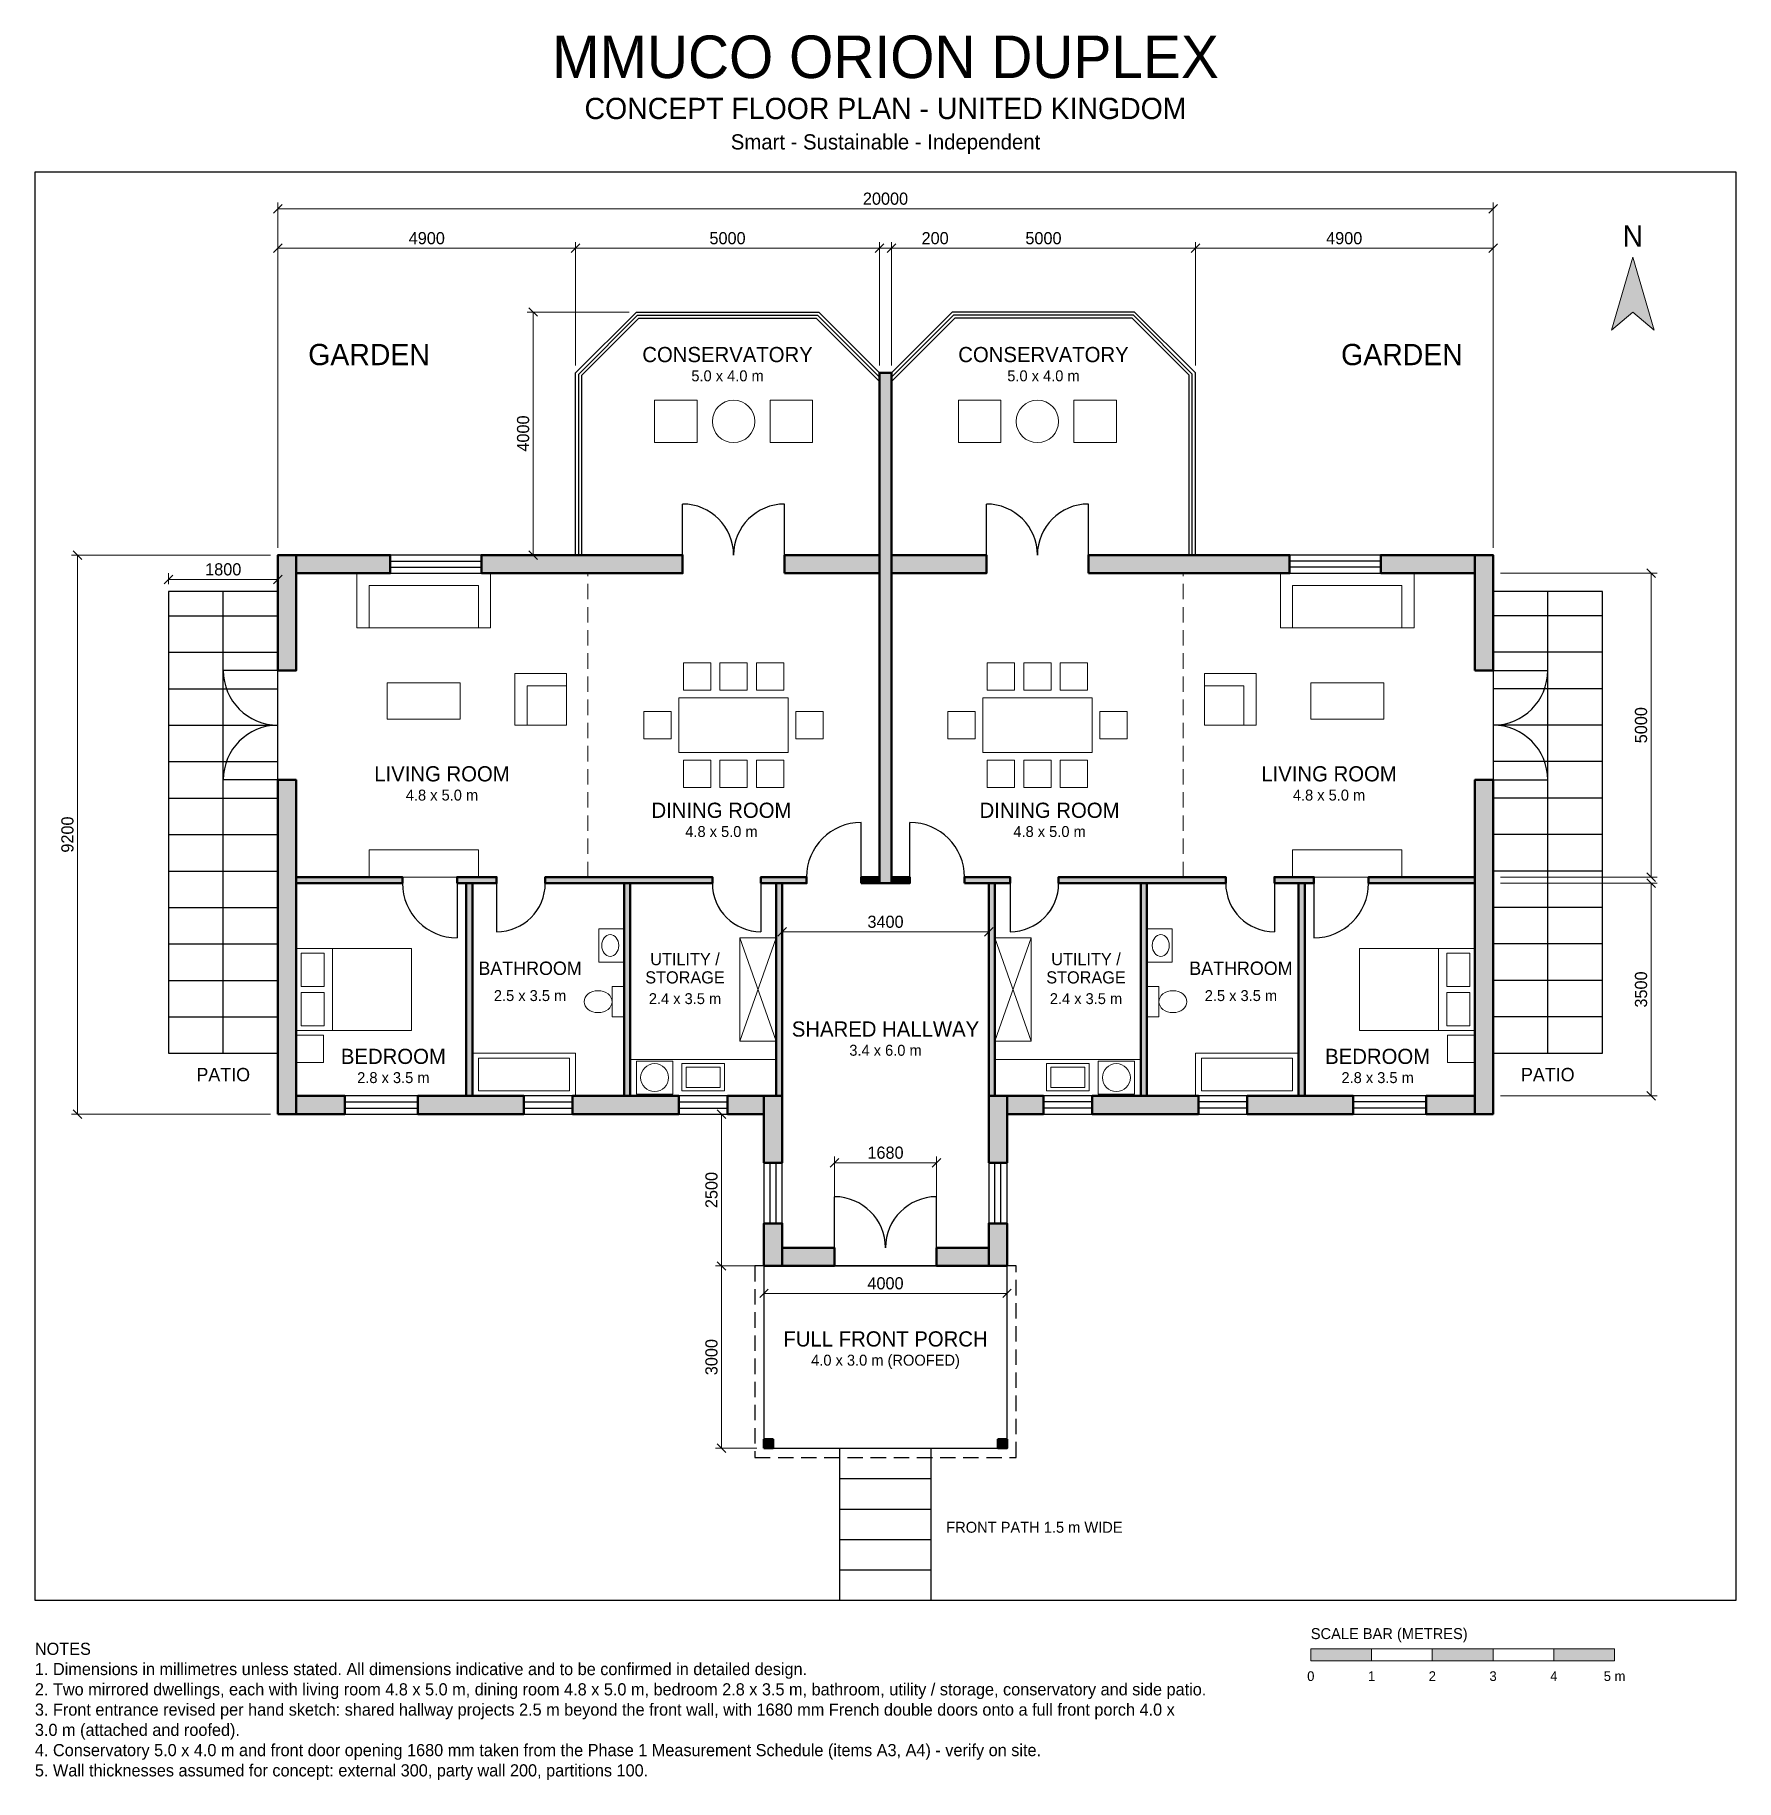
# Model space of a CAD drawing. Header units: millimetres. Extents: x -4000 to 24000, y -10961 to 17760.
import ezdxf
from ezdxf.enums import TextEntityAlignment as Align

# ---------------------------------------------------------------- set-up
doc = ezdxf.new("R2010")
doc.units = ezdxf.units.MM
doc.header["$LTSCALE"] = 20
doc.linetypes.add('DASHED', pattern=[19.05, 12.7, -6.35])
for name, color, linetype, lineweight in [('A-ANNO-DIMS', 1, 'Continuous', 18), ('A-ANNO-TEXT', 7, 'Continuous', 25), ('A-AREA', 8, 'DASHED', 18), ('A-DOOR', 4, 'Continuous', 25), ('A-EXT', 3, 'Continuous', 25), ('A-FURN', 8, 'Continuous', 18), ('A-GLAZ', 5, 'Continuous', 25), ('A-ROOF', 6, 'DASHED', 25), ('A-WALL', 7, 'Continuous', 50)]:
    doc.layers.add(name, color=color, linetype=linetype, lineweight=lineweight)
doc.dimstyles.new('ORION', dxfattribs={"dimscale": 80, "dimtxt": 2.5, "dimasz": 2.5, "dimexe": 1.25, "dimexo": 1.5, "dimgap": 0.8, "dimtad": 1, "dimdec": 0, "dimdsep": 46, "dimtxsty": 'Standard', "dimtsz": 1.25, "dimcen": 2.5, "dimadec": 0, "dimazin": 0, "dimtfac": 1, "dimtdec": 4, "dimtmove": 0, "dimatfit": 3, "dimfxl": 1, "dimtzin": 0, "dimarcsym": 0})

# ---------------------------------------------------------------- blocks, each defined once
blk = doc.blocks.new('*D1')
at = {"layer": 'A-ANNO-DIMS', "color": 0}
for p, q in [((-71, 14829), (71, 14971)), ((0, 9320), (0, 15000)), ((19929, 14829), (20071, 14971)), ((20000, 9320), (20000, 15000)), ((0, 14900), (20000, 14900))]:
    blk.add_line(p, q, dxfattribs=at)
at = {"layer": 'A-ANNO-DIMS', "color": 0, "insert": (10000, 15064), "char_height": 200, "attachment_point": 5}
blk.add_mtext('20000', dxfattribs=at)
blk = doc.blocks.new('*D2')
at = {"layer": 'A-ANNO-DIMS', "color": 0}
for p, q in [((-71, 14179), (71, 14321)), ((0, 9320), (0, 14350)), ((0, 14250), (4900, 14250)), ((4829, 14179), (4971, 14321)), ((4900, 12320), (4900, 14350))]:
    blk.add_line(p, q, dxfattribs=at)
at = {"layer": 'A-ANNO-DIMS', "color": 0, "insert": (2450, 14414), "char_height": 200, "attachment_point": 5}
blk.add_mtext('4900', dxfattribs=at)
blk = doc.blocks.new('*D3')
at = {"layer": 'A-ANNO-DIMS', "color": 0}
for p, q in [((4829, 14179), (4971, 14321)), ((4900, 12320), (4900, 14350)), ((4900, 14250), (9900, 14250)), ((9829, 14179), (9971, 14321)), ((9900, 12320), (9900, 14350))]:
    blk.add_line(p, q, dxfattribs=at)
at = {"layer": 'A-ANNO-DIMS', "color": 0, "insert": (7400, 14414), "char_height": 200, "attachment_point": 5}
blk.add_mtext('5000', dxfattribs=at)
blk = doc.blocks.new('*D4')
at = {"layer": 'A-ANNO-DIMS', "color": 0}
for p, q in [((9829, 14179), (9971, 14321)), ((9900, 12320), (9900, 14350)), ((9900, 14250), (10100, 14250)), ((10029, 14179), (10171, 14321)), ((10100, 12320), (10100, 14350)), ((10100, 14250), (10500, 14250))]:
    blk.add_line(p, q, dxfattribs=at)
at = {"layer": 'A-ANNO-DIMS', "color": 0, "insert": (10817, 14414), "char_height": 200, "attachment_point": 5}
blk.add_mtext('200', dxfattribs=at)
blk = doc.blocks.new('*D5')
at = {"layer": 'A-ANNO-DIMS', "color": 0}
for p, q in [((10029, 14179), (10171, 14321)), ((10100, 12320), (10100, 14350)), ((10100, 14250), (15100, 14250)), ((15029, 14179), (15171, 14321)), ((15100, 12320), (15100, 14350))]:
    blk.add_line(p, q, dxfattribs=at)
at = {"layer": 'A-ANNO-DIMS', "color": 0, "insert": (12600, 14414), "char_height": 200, "attachment_point": 5}
blk.add_mtext('5000', dxfattribs=at)
blk = doc.blocks.new('*D6')
at = {"layer": 'A-ANNO-DIMS', "color": 0}
for p, q in [((15029, 14179), (15171, 14321)), ((15100, 12320), (15100, 14350)), ((15100, 14250), (20000, 14250)), ((19929, 14179), (20071, 14321)), ((20000, 9320), (20000, 14350))]:
    blk.add_line(p, q, dxfattribs=at)
at = {"layer": 'A-ANNO-DIMS', "color": 0, "insert": (17550, 14414), "char_height": 200, "attachment_point": 5}
blk.add_mtext('4900', dxfattribs=at)
blk = doc.blocks.new('*D7')
at = {"layer": 'A-ANNO-DIMS', "color": 0}
for p, q in [((-120, 9200), (-3400, 9200)), ((-3229, 9129), (-3371, 9271)), ((-3300, 0), (-3300, 9200)), ((-120, 0), (-3400, 0)), ((-3229, -71), (-3371, 71))]:
    blk.add_line(p, q, dxfattribs=at)
at = {"layer": 'A-ANNO-DIMS', "color": 0, "insert": (-3464, 4600), "char_height": 200, "attachment_point": 5, "rotation": 90}
blk.add_mtext('9200', dxfattribs=at)
blk = doc.blocks.new('*D8')
at = {"layer": 'A-ANNO-DIMS', "color": 0}
for p, q in [((4271, 13129), (4129, 13271)), ((5780, 13200), (4100, 13200)), ((4200, 9200), (4200, 13200)), ((4780, 9200), (4100, 9200)), ((4271, 9129), (4129, 9271))]:
    blk.add_line(p, q, dxfattribs=at)
at = {"layer": 'A-ANNO-DIMS', "color": 0, "insert": (4036, 11200), "char_height": 200, "attachment_point": 5, "rotation": 90}
blk.add_mtext('4000', dxfattribs=at)
blk = doc.blocks.new('*D9')
at = {"layer": 'A-ANNO-DIMS', "color": 0}
for p, q in [((7880, 0), (7200, 0)), ((7371, -71), (7229, 71)), ((7300, 0), (7300, -2500)), ((7880, -2500), (7200, -2500)), ((7371, -2571), (7229, -2429))]:
    blk.add_line(p, q, dxfattribs=at)
at = {"layer": 'A-ANNO-DIMS', "color": 0, "insert": (7136, -1250), "char_height": 200, "attachment_point": 5, "rotation": 90}
blk.add_mtext('2500', dxfattribs=at)
blk = doc.blocks.new('*D10')
at = {"layer": 'A-ANNO-DIMS', "color": 0}
for p, q in [((7880, -2500), (7200, -2500)), ((7371, -2571), (7229, -2429)), ((7300, -2500), (7300, -5500)), ((7371, -5571), (7229, -5429)), ((7880, -5500), (7200, -5500))]:
    blk.add_line(p, q, dxfattribs=at)
at = {"layer": 'A-ANNO-DIMS', "color": 0, "insert": (7136, -4000), "char_height": 200, "attachment_point": 5, "rotation": 90}
blk.add_mtext('3000', dxfattribs=at)
blk = doc.blocks.new('*D11')
at = {"layer": 'A-ANNO-DIMS', "color": 0}
for p, q in [((8000, -2620), (8000, -3050)), ((12000, -2620), (12000, -3050)), ((7929, -3021), (8071, -2879)), ((8000, -2950), (12000, -2950)), ((11929, -3021), (12071, -2879))]:
    blk.add_line(p, q, dxfattribs=at)
at = {"layer": 'A-ANNO-DIMS', "color": 0, "insert": (10000, -2786), "char_height": 200, "attachment_point": 5}
blk.add_mtext('4000', dxfattribs=at)
blk = doc.blocks.new('*D12')
at = {"layer": 'A-ANNO-DIMS', "color": 0}
for p, q in [((9089, -871), (9231, -729)), ((9160, -2080), (9160, -700)), ((9160, -800), (10840, -800)), ((10769, -871), (10911, -729)), ((10840, -2080), (10840, -700))]:
    blk.add_line(p, q, dxfattribs=at)
at = {"layer": 'A-ANNO-DIMS', "color": 0, "insert": (10000, -636), "char_height": 200, "attachment_point": 5}
blk.add_mtext('1680', dxfattribs=at)
blk = doc.blocks.new('*D13')
at = {"layer": 'A-ANNO-DIMS', "color": 0}
for p, q in [((8229, 2929), (8371, 3071)), ((8300, 3000), (11700, 3000)), ((11629, 2929), (11771, 3071))]:
    blk.add_line(p, q, dxfattribs=at)
at = {"layer": 'A-ANNO-DIMS', "color": 0, "insert": (10000, 3164), "char_height": 200, "attachment_point": 5}
blk.add_mtext('3400', dxfattribs=at)
blk = doc.blocks.new('*D14')
at = {"layer": 'A-ANNO-DIMS', "color": 0}
for p, q in [((20120, 3800), (22700, 3800)), ((22671, 3729), (22529, 3871)), ((22600, 300), (22600, 3800)), ((20120, 300), (22700, 300)), ((22671, 229), (22529, 371))]:
    blk.add_line(p, q, dxfattribs=at)
at = {"layer": 'A-ANNO-DIMS', "color": 0, "insert": (22436, 2050), "char_height": 200, "attachment_point": 5, "rotation": 90}
blk.add_mtext('3500', dxfattribs=at)
blk = doc.blocks.new('*D15')
at = {"layer": 'A-ANNO-DIMS', "color": 0}
for p, q in [((22671, 8829), (22529, 8971)), ((20120, 8900), (22700, 8900)), ((22600, 3900), (22600, 8900)), ((20120, 3900), (22700, 3900)), ((22671, 3829), (22529, 3971))]:
    blk.add_line(p, q, dxfattribs=at)
at = {"layer": 'A-ANNO-DIMS', "color": 0, "insert": (22436, 6400), "char_height": 200, "attachment_point": 5, "rotation": 90}
blk.add_mtext('5000', dxfattribs=at)
blk = doc.blocks.new('*D16')
at = {"layer": 'A-ANNO-DIMS', "color": 0}
for p, q in [((-1871, 8729), (-1729, 8871)), ((-1800, 8720), (-1800, 8900)), ((-1800, 8800), (0, 8800)), ((-71, 8729), (71, 8871)), ((0, 8720), (0, 8900))]:
    blk.add_line(p, q, dxfattribs=at)
at = {"layer": 'A-ANNO-DIMS', "color": 0, "insert": (-900, 8964), "char_height": 200, "attachment_point": 5}
blk.add_mtext('1800', dxfattribs=at)

msp = doc.modelspace()

# ---------------------------------------------------------------- hatches: boundary and pattern name
at = {"layer": 'A-ANNO-DIMS'}
for points in [[(22300, 14100), (21950, 12900), (22300, 13200), (22650, 12900)], [(17000, -9000), (18000, -9000), (18000, -8800), (17000, -8800)], [(19000, -9000), (20000, -9000), (20000, -8800), (19000, -8800)], [(21000, -9000), (22000, -9000), (22000, -8800), (21000, -8800)]]:
    msp.add_hatch(color=256, dxfattribs=at).paths.add_polyline_path(points)
at = {"layer": 'A-WALL'}
for points in [[(9900, 3800), (10100, 3800), (10100, 12200), (9900, 12200)], [(0, 7300), (300, 7300), (300, 9200), (0, 9200)], [(300, 8900), (1850, 8900), (1850, 9200), (300, 9200)], [(3350, 8900), (6660, 8900), (6660, 9200), (3350, 9200)], [(8340, 8900), (9900, 8900), (9900, 9200), (8340, 9200)], [(10100, 8900), (11660, 8900), (11660, 9200), (10100, 9200)], [(13340, 8900), (16650, 8900), (16650, 9200), (13340, 9200)], [(18150, 8900), (19700, 8900), (19700, 9200), (18150, 9200)], [(19700, 7300), (20000, 7300), (20000, 9200), (19700, 9200)], [(0, 0), (300, 0), (300, 5500), (0, 5500)], [(19700, 0), (20000, 0), (20000, 5500), (19700, 5500)], [(300, 3800), (2050, 3800), (2050, 3900), (300, 3900)], [(2950, 3800), (3600, 3800), (3600, 3900), (2950, 3900)], [(3100, 300), (3200, 300), (3200, 3800), (3100, 3800)], [(4400, 3800), (7150, 3800), (7150, 3900), (4400, 3900)], [(5700, 300), (5800, 300), (5800, 3800), (5700, 3800)], [(7950, 3800), (8700, 3800), (8700, 3900), (7950, 3900)], [(8200, 300), (8300, 300), (8300, 3800), (8200, 3800)], [(9600, 3800), (9900, 3800), (9900, 3900), (9600, 3900)], [(10100, 3800), (10400, 3800), (10400, 3900), (10100, 3900)], [(11300, 3800), (12050, 3800), (12050, 3900), (11300, 3900)], [(11700, 300), (11800, 300), (11800, 3800), (11700, 3800)], [(12850, 3800), (15600, 3800), (15600, 3900), (12850, 3900)], [(14200, 300), (14300, 300), (14300, 3800), (14200, 3800)], [(16400, 3800), (17050, 3800), (17050, 3900), (16400, 3900)], [(16800, 300), (16900, 300), (16900, 3800), (16800, 3800)], [(17950, 3800), (19700, 3800), (19700, 3900), (17950, 3900)], [(300, 0), (1100, 0), (1100, 300), (300, 300)], [(2300, 0), (4050, 0), (4050, 300), (2300, 300)], [(4850, 0), (6600, 0), (6600, 300), (4850, 300)], [(7400, 0), (8000, 0), (8000, 300), (7400, 300)], [(8000, -800), (8300, -800), (8300, 300), (8000, 300)], [(11700, -800), (12000, -800), (12000, 300), (11700, 300)], [(12000, 0), (12600, 0), (12600, 300), (12000, 300)], [(13400, 0), (15150, 0), (15150, 300), (13400, 300)], [(15950, 0), (17700, 0), (17700, 300), (15950, 300)], [(18900, 0), (19700, 0), (19700, 300), (18900, 300)], [(8000, -2500), (8300, -2500), (8300, -1800), (8000, -1800)], [(11700, -2500), (12000, -2500), (12000, -1800), (11700, -1800)], [(8300, -2500), (9160, -2500), (9160, -2200), (8300, -2200)], [(10840, -2500), (11700, -2500), (11700, -2200), (10840, -2200)], [(8000, -5500), (8150, -5500), (8150, -5350), (8000, -5350)], [(11850, -5500), (12000, -5500), (12000, -5350), (11850, -5350)]]:
    msp.add_hatch(color=256, dxfattribs=at).paths.add_polyline_path(points)

# ---------------------------------------------------------------- linework, layer by layer
at = {"layer": 'A-ANNO-DIMS'}
for points in [[(22300, 14100), (21950, 12900), (22300, 13200), (22650, 12900)], [(17000, -9000), (18000, -9000), (18000, -8800), (17000, -8800)], [(18000, -9000), (19000, -9000), (19000, -8800), (18000, -8800)], [(19000, -9000), (20000, -9000), (20000, -8800), (19000, -8800)], [(20000, -9000), (21000, -9000), (21000, -8800), (20000, -8800)], [(21000, -9000), (22000, -9000), (22000, -8800), (21000, -8800)]]:
    msp.add_lwpolyline(points, close=True, dxfattribs=at)
at = {"layer": 'A-AREA'}
for p, q in [((5100, 3900), (5100, 8900)), ((14900, 3900), (14900, 8900))]:
    msp.add_line(p, q, dxfattribs=at)
at = {"layer": 'A-DOOR'}
for p, q in [((6660, 9200), (6660, 10040)), ((8340, 9200), (8340, 10040)), ((11660, 9200), (11660, 10040)), ((13340, 9200), (13340, 10040)), ((0, 7300), (-900, 7300)), ((20000, 7300), (20900, 7300)), ((0, 5500), (-900, 5500)), ((20000, 5500), (20900, 5500)), ((9600, 3900), (9600, 4800)), ((10400, 3900), (10400, 4800)), ((2950, 3800), (2950, 2900)), ((3600, 3800), (3600, 3000)), ((7950, 3800), (7950, 3000)), ((12050, 3800), (12050, 3000)), ((16400, 3800), (16400, 3000)), ((17050, 3800), (17050, 2900)), ((9160, -2200), (9160, -1360)), ((10840, -2200), (10840, -1360)), ((9160, -2500), (10840, -2500))]:
    msp.add_line(p, q, dxfattribs=at)
for centre, radius, start, end in [((6660, 9200), 840, 0, 90), ((8340, 9200), 840, 90, 180), ((11660, 9200), 840, 0, 90), ((13340, 9200), 840, 90, 180), ((0, 7300), 900, 180, 270), ((20000, 7300), 900, 270, 0), ((0, 5500), 900, 90, 180), ((20000, 5500), 900, 0, 90), ((9600, 3900), 900, 90, 180), ((10400, 3900), 900, 0, 90), ((2950, 3800), 900, 180, 270), ((3600, 3800), 800, 270, 0), ((7950, 3800), 800, 180, 270), ((12050, 3800), 800, 270, 0), ((16400, 3800), 800, 180, 270), ((17050, 3800), 900, 270, 0), ((9160, -2200), 840, 0, 90), ((10840, -2200), 840, 90, 180)]:
    msp.add_arc(centre, radius, start, end, dxfattribs=at)
at = {"layer": 'A-EXT'}
for p, q in [((-900, 1000), (-900, 8600)), ((20900, 1000), (20900, 8600)), ((-1800, 8200), (0, 8200)), ((21800, 8200), (20000, 8200)), ((-1800, 7600), (0, 7600)), ((21800, 7600), (20000, 7600)), ((-1800, 7000), (0, 7000)), ((21800, 7000), (20000, 7000)), ((-1800, 6400), (0, 6400)), ((21800, 6400), (20000, 6400)), ((-1800, 5800), (0, 5800)), ((21800, 5800), (20000, 5800)), ((-1800, 5200), (0, 5200)), ((21800, 5200), (20000, 5200)), ((-1800, 4600), (0, 4600)), ((21800, 4600), (20000, 4600)), ((-1800, 4000), (0, 4000)), ((21800, 4000), (20000, 4000)), ((-1800, 3400), (0, 3400)), ((21800, 3400), (20000, 3400)), ((-1800, 2800), (0, 2800)), ((21800, 2800), (20000, 2800)), ((-1800, 2200), (0, 2200)), ((21800, 2200), (20000, 2200)), ((-1800, 1600), (0, 1600)), ((21800, 1600), (20000, 1600)), ((9250, -8000), (9250, -5500)), ((10750, -8000), (10750, -5500)), ((9250, -6000), (10750, -6000)), ((9250, -6500), (10750, -6500)), ((9250, -7000), (10750, -7000)), ((9250, -7500), (10750, -7500))]:
    msp.add_line(p, q, dxfattribs=at)
for points in [[(-4000, -8000), (24000, -8000), (24000, 15500), (-4000, 15500)], [(-1800, 1000), (0, 1000), (0, 8600), (-1800, 8600)], [(20000, 1000), (21800, 1000), (21800, 8600), (20000, 8600)], [(8000, -5500), (12000, -5500), (12000, -2500), (8000, -2500)]]:
    msp.add_lwpolyline(points, close=True, dxfattribs=at)
at = {"layer": 'A-FURN'}
for p, q in [((7600, 1200), (8200, 2900)), ((7600, 2900), (8200, 1200)), ((12400, 1200), (11800, 2900)), ((12400, 2900), (11800, 1200)), ((900, 1375), (900, 2725)), ((19100, 1375), (19100, 2725))]:
    msp.add_line(p, q, dxfattribs=at)
for points in [[(6200, 11050), (6900, 11050), (6900, 11750), (6200, 11750)], [(8100, 11050), (8800, 11050), (8800, 11750), (8100, 11750)], [(11200, 11050), (11900, 11050), (11900, 11750), (11200, 11750)], [(13100, 11050), (13800, 11050), (13800, 11750), (13100, 11750)], [(1300, 8000), (3500, 8000), (3500, 8900), (1300, 8900)], [(1500, 8000), (3300, 8000), (3300, 8700), (1500, 8700)], [(16500, 8000), (18700, 8000), (18700, 8900), (16500, 8900)], [(16700, 8000), (18500, 8000), (18500, 8700), (16700, 8700)], [(3900, 6400), (4750, 6400), (4750, 7250), (3900, 7250)], [(6675, 6975), (7125, 6975), (7125, 7425), (6675, 7425)], [(7275, 6975), (7725, 6975), (7725, 7425), (7275, 7425)], [(7875, 6975), (8325, 6975), (8325, 7425), (7875, 7425)], [(11675, 6975), (12125, 6975), (12125, 7425), (11675, 7425)], [(12275, 6975), (12725, 6975), (12725, 7425), (12275, 7425)], [(12875, 6975), (13325, 6975), (13325, 7425), (12875, 7425)], [(15250, 6400), (16100, 6400), (16100, 7250), (15250, 7250)], [(1800, 6500), (3000, 6500), (3000, 7100), (1800, 7100)], [(4100, 6400), (4750, 6400), (4750, 7050), (4100, 7050)], [(15250, 6400), (15900, 6400), (15900, 7050), (15250, 7050)], [(17000, 6500), (18200, 6500), (18200, 7100), (17000, 7100)], [(6025, 6175), (6475, 6175), (6475, 6625), (6025, 6625)], [(6600, 5950), (8400, 5950), (8400, 6850), (6600, 6850)], [(8525, 6175), (8975, 6175), (8975, 6625), (8525, 6625)], [(11025, 6175), (11475, 6175), (11475, 6625), (11025, 6625)], [(11600, 5950), (13400, 5950), (13400, 6850), (11600, 6850)], [(13525, 6175), (13975, 6175), (13975, 6625), (13525, 6625)], [(6675, 5375), (7125, 5375), (7125, 5825), (6675, 5825)], [(7275, 5375), (7725, 5375), (7725, 5825), (7275, 5825)], [(7875, 5375), (8325, 5375), (8325, 5825), (7875, 5825)], [(11675, 5375), (12125, 5375), (12125, 5825), (11675, 5825)], [(12275, 5375), (12725, 5375), (12725, 5825), (12275, 5825)], [(12875, 5375), (13325, 5375), (13325, 5825), (12875, 5825)], [(1500, 3900), (3300, 3900), (3300, 4350), (1500, 4350)], [(16700, 3900), (18500, 3900), (18500, 4350), (16700, 4350)], [(5280, 2500), (5700, 2500), (5700, 3050), (5280, 3050)], [(7600, 1200), (8200, 1200), (8200, 2900), (7600, 2900)], [(11800, 1200), (12400, 1200), (12400, 2900), (11800, 2900)], [(14300, 2500), (14720, 2500), (14720, 3050), (14300, 3050)], [(300, 1375), (2200, 1375), (2200, 2725), (300, 2725)], [(380, 2100), (760, 2100), (760, 2650), (380, 2650)], [(17800, 1375), (19700, 1375), (19700, 2725), (17800, 2725)], [(19240, 2100), (19620, 2100), (19620, 2650), (19240, 2650)], [(5500, 1600), (5700, 1600), (5700, 2100), (5500, 2100)], [(14300, 1600), (14500, 1600), (14500, 2100), (14300, 2100)], [(380, 1450), (760, 1450), (760, 2000), (380, 2000)], [(19240, 1450), (19620, 1450), (19620, 2000), (19240, 2000)], [(300, 850), (750, 850), (750, 1300), (300, 1300)], [(19250, 850), (19700, 850), (19700, 1300), (19250, 1300)], [(3200, 300), (4900, 300), (4900, 1000), (3200, 1000)], [(3300, 380), (4800, 380), (4800, 920), (3300, 920)], [(5800, 300), (8200, 300), (8200, 900), (5800, 900)], [(5900, 330), (6500, 330), (6500, 870), (5900, 870)], [(11800, 300), (14200, 300), (14200, 900), (11800, 900)], [(13500, 330), (14100, 330), (14100, 870), (13500, 870)], [(15100, 300), (16800, 300), (16800, 1000), (15100, 1000)], [(15200, 380), (16700, 380), (16700, 920), (15200, 920)], [(6650, 380), (7350, 380), (7350, 830), (6650, 830)], [(6720, 440), (7280, 440), (7280, 770), (6720, 770)], [(12650, 380), (13350, 380), (13350, 830), (12650, 830)], [(12720, 440), (13280, 440), (13280, 770), (12720, 770)]]:
    msp.add_lwpolyline(points, close=True, dxfattribs=at)
for centre, radius in [((7500, 11400), 350), ((12500, 11400), 350), ((6200, 600), 230), ((13800, 600), 230)]:
    msp.add_circle(centre, radius, dxfattribs=at)
for centre, major_axis, ratio in [((5470, 2775), (0, 180), 0.7777778), ((14530, 2775), (0, 180), 0.7777778), ((5270, 1850), (-230, 0), 0.7826087), ((14730, 1850), (230, 0), 0.7826087)]:
    msp.add_ellipse(centre, major_axis=major_axis, ratio=ratio, dxfattribs=at)
at = {"layer": 'A-GLAZ'}
for p, q in [((4900, 9200), (5000, 9200)), ((15100, 9200), (15000, 9200)), ((1850, 9100), (3350, 9100)), ((1850, 9000), (3350, 9000)), ((18150, 9100), (16650, 9100)), ((18150, 9000), (16650, 9000)), ((1100, 200), (2300, 200)), ((1100, 100), (2300, 100)), ((4050, 200), (4850, 200)), ((4050, 100), (4850, 100)), ((6600, 200), (7400, 200)), ((6600, 100), (7400, 100)), ((13400, 200), (12600, 200)), ((13400, 100), (12600, 100)), ((15950, 200), (15150, 200)), ((15950, 100), (15150, 100)), ((18900, 200), (17700, 200)), ((18900, 100), (17700, 100)), ((8100, -1800), (8100, -800)), ((8200, -1800), (8200, -800)), ((11800, -1800), (11800, -800)), ((11900, -1800), (11900, -800))]:
    msp.add_line(p, q, dxfattribs=at)
for points in [[(4900, 9200), (4900, 12200), (5900, 13200), (8900, 13200), (9900, 12200)], [(4950, 9200), (4950, 12179.3), (5920.7, 13150), (8879.3, 13150), (9900, 12129.3)], [(5000, 9200), (5000, 12158.6), (5941.4, 13100), (8858.6, 13100), (9900, 12058.6)], [(15100, 9200), (15100, 12200), (14100, 13200), (11100, 13200), (10100, 12200)], [(15050, 9200), (15050, 12179.3), (14079.3, 13150), (11120.7, 13150), (10100, 12129.3)], [(15000, 9200), (15000, 12158.6), (14058.6, 13100), (11141.4, 13100), (10100, 12058.6)]]:
    msp.add_lwpolyline(points, dxfattribs=at)
for points in [[(1850, 8900), (3350, 8900), (3350, 9200), (1850, 9200)], [(16650, 8900), (18150, 8900), (18150, 9200), (16650, 9200)], [(1100, 0), (2300, 0), (2300, 300), (1100, 300)], [(4050, 0), (4850, 0), (4850, 300), (4050, 300)], [(6600, 0), (7400, 0), (7400, 300), (6600, 300)], [(12600, 0), (13400, 0), (13400, 300), (12600, 300)], [(15150, 0), (15950, 0), (15950, 300), (15150, 300)], [(17700, 0), (18900, 0), (18900, 300), (17700, 300)], [(8000, -1800), (8300, -1800), (8300, -800), (8000, -800)], [(11700, -1800), (12000, -1800), (12000, -800), (11700, -800)]]:
    msp.add_lwpolyline(points, close=True, dxfattribs=at)
at = {"layer": 'A-ROOF'}
msp.add_lwpolyline([(8000, -2500), (7850, -2500), (7850, -5650), (12150, -5650), (12150, -2500), (12000, -2500)], dxfattribs=at)
at = {"layer": 'A-WALL'}
for points in [[(9900, 3800), (10100, 3800), (10100, 12200), (9900, 12200)], [(0, 7300), (300, 7300), (300, 9200), (0, 9200)], [(300, 8900), (1850, 8900), (1850, 9200), (300, 9200)], [(3350, 8900), (6660, 8900), (6660, 9200), (3350, 9200)], [(8340, 8900), (9900, 8900), (9900, 9200), (8340, 9200)], [(10100, 8900), (11660, 8900), (11660, 9200), (10100, 9200)], [(13340, 8900), (16650, 8900), (16650, 9200), (13340, 9200)], [(18150, 8900), (19700, 8900), (19700, 9200), (18150, 9200)], [(19700, 7300), (20000, 7300), (20000, 9200), (19700, 9200)], [(0, 0), (300, 0), (300, 5500), (0, 5500)], [(19700, 0), (20000, 0), (20000, 5500), (19700, 5500)], [(300, 3800), (2050, 3800), (2050, 3900), (300, 3900)], [(2950, 3800), (3600, 3800), (3600, 3900), (2950, 3900)], [(3100, 300), (3200, 300), (3200, 3800), (3100, 3800)], [(4400, 3800), (7150, 3800), (7150, 3900), (4400, 3900)], [(5700, 300), (5800, 300), (5800, 3800), (5700, 3800)], [(7950, 3800), (8700, 3800), (8700, 3900), (7950, 3900)], [(8200, 300), (8300, 300), (8300, 3800), (8200, 3800)], [(9600, 3800), (9900, 3800), (9900, 3900), (9600, 3900)], [(10100, 3800), (10400, 3800), (10400, 3900), (10100, 3900)], [(11300, 3800), (12050, 3800), (12050, 3900), (11300, 3900)], [(11700, 300), (11800, 300), (11800, 3800), (11700, 3800)], [(12850, 3800), (15600, 3800), (15600, 3900), (12850, 3900)], [(14200, 300), (14300, 300), (14300, 3800), (14200, 3800)], [(16400, 3800), (17050, 3800), (17050, 3900), (16400, 3900)], [(16800, 300), (16900, 300), (16900, 3800), (16800, 3800)], [(17950, 3800), (19700, 3800), (19700, 3900), (17950, 3900)], [(300, 0), (1100, 0), (1100, 300), (300, 300)], [(2300, 0), (4050, 0), (4050, 300), (2300, 300)], [(4850, 0), (6600, 0), (6600, 300), (4850, 300)], [(7400, 0), (8000, 0), (8000, 300), (7400, 300)], [(8000, -800), (8300, -800), (8300, 300), (8000, 300)], [(11700, -800), (12000, -800), (12000, 300), (11700, 300)], [(12000, 0), (12600, 0), (12600, 300), (12000, 300)], [(13400, 0), (15150, 0), (15150, 300), (13400, 300)], [(15950, 0), (17700, 0), (17700, 300), (15950, 300)], [(18900, 0), (19700, 0), (19700, 300), (18900, 300)], [(8000, -2500), (8300, -2500), (8300, -1800), (8000, -1800)], [(11700, -2500), (12000, -2500), (12000, -1800), (11700, -1800)], [(8300, -2500), (9160, -2500), (9160, -2200), (8300, -2200)], [(10840, -2500), (11700, -2500), (11700, -2200), (10840, -2200)], [(8000, -5500), (8150, -5500), (8150, -5350), (8000, -5350)], [(11850, -5500), (12000, -5500), (12000, -5350), (11850, -5350)]]:
    msp.add_lwpolyline(points, close=True, dxfattribs=at)

# ---------------------------------------------------------------- texts
at = {"layer": 'A-ANNO-TEXT'}
for s, height, p in [('MMUCO ORION DUPLEX', 700, (10000, 17400)), ('CONCEPT FLOOR PLAN - UNITED KINGDOM', 350, (10000, 16550)), ('Smart - Sustainable - Independent', 250, (10000, 16000)), ('N', 350, (22300, 14450)), ('GARDEN', 350, (1500, 12500)), ('GARDEN', 350, (18500, 12500)), ('CONSERVATORY', 250, (7400, 12500)), ('CONSERVATORY', 250, (12600, 12500)), ('5.0 x 4.0 m', 180, (7400, 12150)), ('5.0 x 4.0 m', 180, (12600, 12150)), ('LIVING ROOM', 250, (2700, 5600)), ('LIVING ROOM', 250, (17300, 5600)), ('4.8 x 5.0 m', 180, (2700, 5250)), ('4.8 x 5.0 m', 180, (17300, 5250)), ('DINING ROOM', 250, (7300, 5000)), ('DINING ROOM', 250, (12700, 5000)), ('4.8 x 5.0 m', 180, (7300, 4650)), ('4.8 x 5.0 m', 180, (12700, 4650)), ('UTILITY /', 200, (6700, 2550)), ('UTILITY /', 200, (13300, 2550)), ('BATHROOM', 220, (4150, 2400)), ('STORAGE', 200, (6700, 2250)), ('STORAGE', 200, (13300, 2250)), ('BATHROOM', 220, (15850, 2400)), ('2.5 x 3.5 m', 180, (4150, 1950)), ('2.5 x 3.5 m', 180, (15850, 1950)), ('2.4 x 3.5 m', 180, (6700, 1900)), ('2.4 x 3.5 m', 180, (13300, 1900)), ('SHARED HALLWAY', 250, (10000, 1400)), ('BEDROOM', 250, (1900, 950)), ('3.4 x 6.0 m', 180, (10000, 1050)), ('BEDROOM', 250, (18100, 950)), ('PATIO', 220, (-900, 650)), ('2.8 x 3.5 m', 180, (1900, 600)), ('2.8 x 3.5 m', 180, (18100, 600)), ('PATIO', 220, (20900, 650)), ('FULL FRONT PORCH', 250, (10000, -3700)), ('4.0 x 3.0 m (ROOFED)', 180, (10000, -4050)), ('0', 160, (17000, -9250)), ('1', 160, (18000, -9250)), ('2', 160, (19000, -9250)), ('3', 160, (20000, -9250)), ('4', 160, (21000, -9250)), ('5 m', 160, (22000, -9250))]:
    msp.add_text(s, height=height, dxfattribs=at).set_placement(p, align=Align.MIDDLE_CENTER)
for s, p in [('FRONT PATH 1.5 m WIDE', (11000, -6800)), ('SCALE BAR (METRES)', (17000, -8550))]:
    msp.add_text(s, height=180, dxfattribs=at).set_placement(p, align=Align.MIDDLE_LEFT)
at = {"layer": 'A-ANNO-TEXT', "insert": (-4000, -8700), "char_height": 200, "width": 19000, "attachment_point": 1}
msp.add_mtext('NOTES\\P1. Dimensions in millimetres unless stated. All dimensions indicative and to be confirmed in detailed design.\\P2. Two mirrored dwellings, each with living room 4.8 x 5.0 m, dining room 4.8 x 5.0 m, bedroom 2.8 x 3.5 m, bathroom, utility / storage, conservatory and side patio.\\P3. Front entrance revised per hand sketch: shared hallway projects 2.5 m beyond the front wall, with 1680 mm French double doors onto a full front porch 4.0 x 3.0 m (attached and roofed).\\P4. Conservatory 5.0 x 4.0 m and front door opening 1680 mm taken from the Phase 1 Measurement Schedule (items A3, A4) - verify on site.\\P5. Wall thicknesses assumed for concept: external 300, party wall 200, partitions 100.', dxfattribs=at)

# ---------------------------------------------------------------- dimensions: what is measured, and where the dimension line sits
at = {"layer": 'A-ANNO-DIMS'}
for base, p1, p2, picture, middle in [((10000, 14900), (0, 9200), (20000, 9200), '*D1', (10000, 15064)), ((2450, 14250), (0, 9200), (4900, 12200), '*D2', (2450, 14414)), ((7400, 14250), (4900, 12200), (9900, 12200), '*D3', (7400, 14414)), ((10000, 14250), (9900, 12200), (10100, 12200), '*D4', (10817.3, 14414)), ((12600, 14250), (10100, 12200), (15100, 12200), '*D5', (12600, 14414)), ((17550, 14250), (15100, 12200), (20000, 9200), '*D6', (17550, 14414)), ((-900, 8800), (-1800, 8600), (0, 8600), '*D16', (-900, 8964)), ((10000, 3000), (8300, 3000), (11700, 3000), '*D13', (10000, 3164)), ((10000, -800), (9160, -2200), (10840, -2200), '*D12', (10000, -636)), ((10000, -2950), (8000, -2500), (12000, -2500), '*D11', (10000, -2786))]:
    dim = msp.add_linear_dim(base=base, p1=p1, p2=p2, dimstyle='ORION', dxfattribs=at)
    dim.commit()
    dim.dimension.update_dxf_attribs({"geometry": picture, "text_midpoint": middle})
for base, p1, p2, picture, middle in [((4200, 11200), (4900, 9200), (5900, 13200), '*D8', (4036, 11200)), ((-3300, 4600), (0, 0), (0, 9200), '*D7', (-3464, 4600)), ((22600, 6400), (20000, 3900), (20000, 8900), '*D15', (22436, 6400)), ((22600, 2050), (20000, 300), (20000, 3800), '*D14', (22436, 2050)), ((7300, -1250), (8000, 0), (8000, -2500), '*D9', (7136, -1250)), ((7300, -4000), (8000, -2500), (8000, -5500), '*D10', (7136, -4000))]:
    dim = msp.add_linear_dim(base=base, p1=p1, p2=p2, angle=90, dimstyle='ORION', dxfattribs=at)
    dim.commit()
    dim.dimension.update_dxf_attribs({"geometry": picture, "text_midpoint": middle})

doc.saveas('drawing.dxf')
